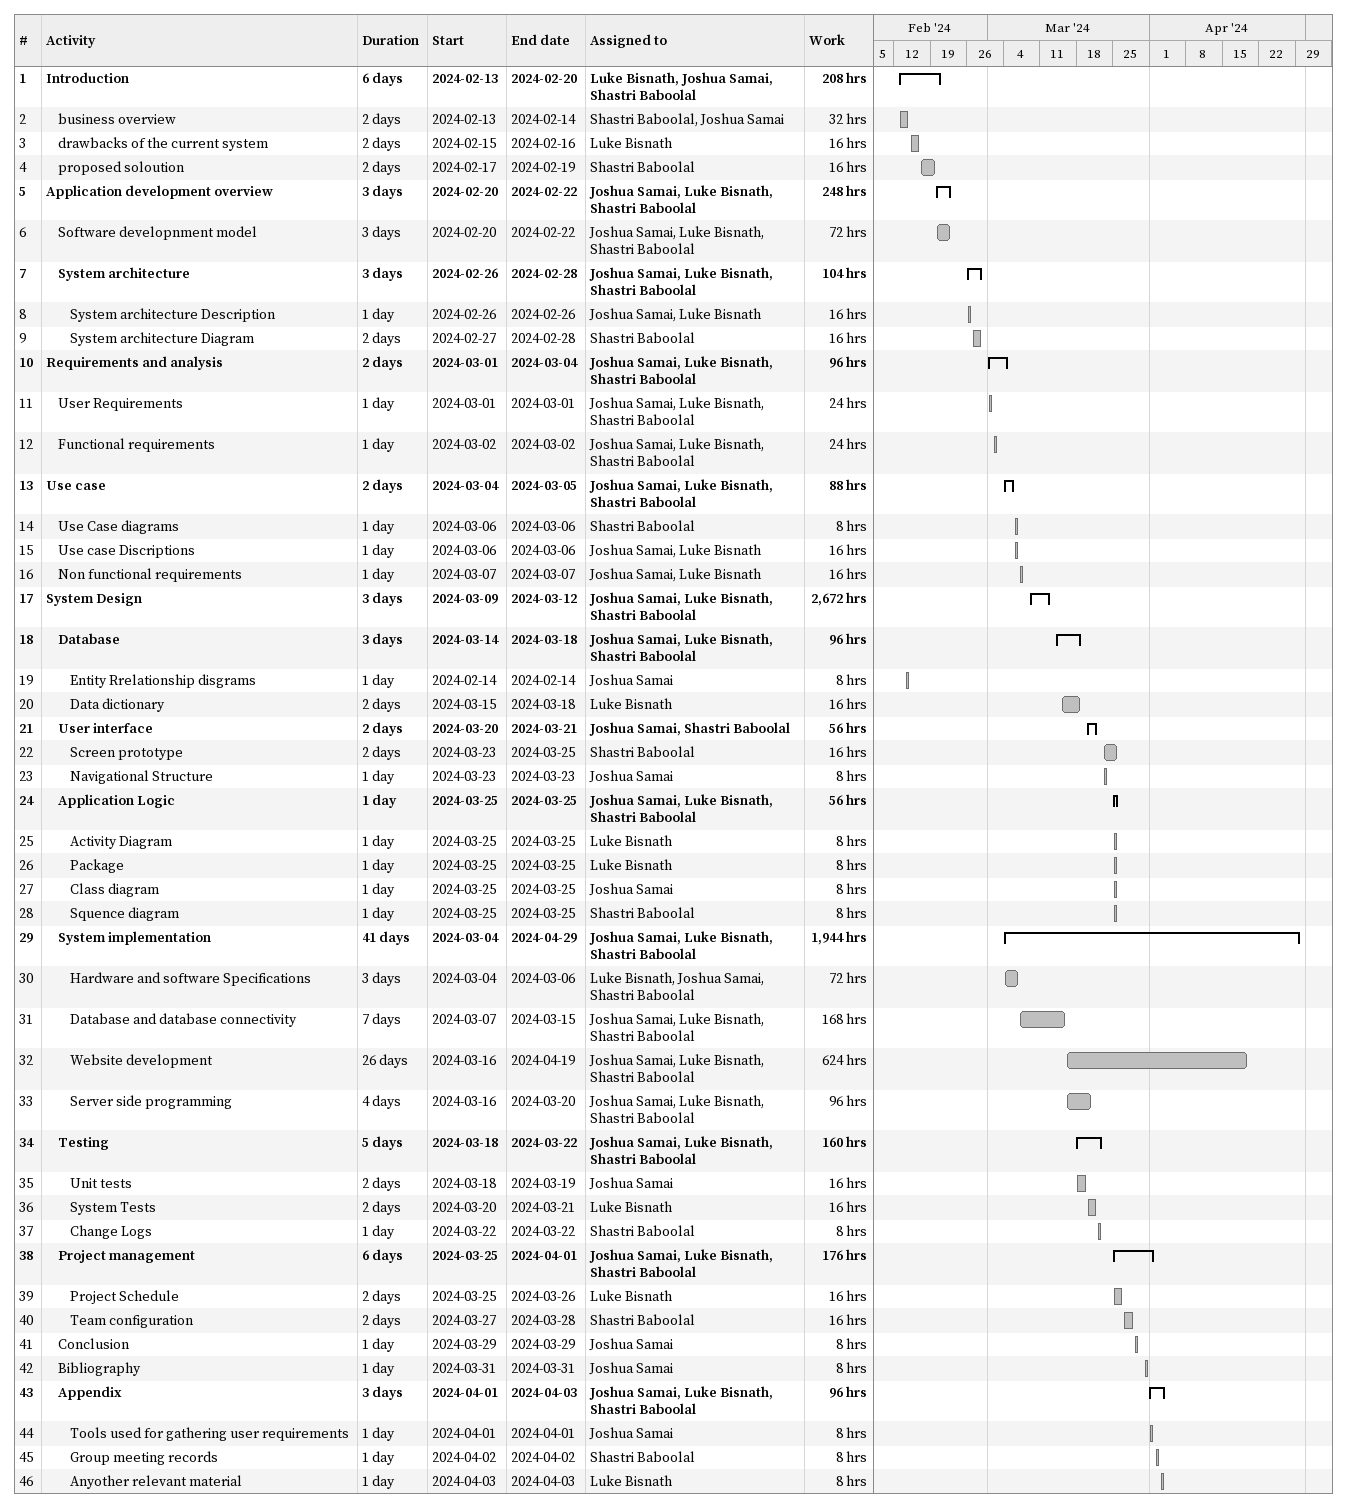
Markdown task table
| ID | Level | Task | Duration | Start | Finish | Resources | Work (h) |
|---|---|---|---|---|---|---|---|
| 1 | 1 | **Introduction** | 6d | 2024-02-13 | 2024-02-20 | Luke Bisnath, Joshua Samai, Shastri Baboolal | 208 |
| 2 | 2 | business overview | 2d | 2024-02-13 | 2024-02-14 | Shastri Baboolal, Joshua Samai | 32 |
| 3 | 2 | drawbacks of the current system | 2d | 2024-02-15 | 2024-02-16 | Luke Bisnath | 16 |
| 4 | 2 | proposed soloution | 2d | 2024-02-17 | 2024-02-19 | Shastri Baboolal | 16 |
| 5 | 1 | **Application development overview** | 3d | 2024-02-20 | 2024-02-22 | Joshua Samai, Luke Bisnath, Shastri Baboolal | 248 |
| 6 | 2 | Software developnment model | 3d | 2024-02-20 | 2024-02-22 | Joshua Samai, Luke Bisnath, Shastri Baboolal | 72 |
| 7 | 2 | **System architecture** | 3d | 2024-02-26 | 2024-02-28 | Joshua Samai, Luke Bisnath, Shastri Baboolal | 104 |
| 8 | 3 | System architecture Description | 1d | 2024-02-26 | 2024-02-26 | Joshua Samai, Luke Bisnath | 16 |
| 9 | 3 | System architecture Diagram | 2d | 2024-02-27 | 2024-02-28 | Shastri Baboolal | 16 |
| 10 | 1 | **Requirements and analysis** | 2d | 2024-03-01 | 2024-03-04 | Joshua Samai, Luke Bisnath, Shastri Baboolal | 96 |
| 11 | 2 | User Requirements | 1d | 2024-03-01 | 2024-03-01 | Joshua Samai, Luke Bisnath, Shastri Baboolal | 24 |
| 12 | 2 | Functional requirements | 1d | 2024-03-02 | 2024-03-02 | Joshua Samai, Luke Bisnath, Shastri Baboolal | 24 |
| 13 | 1 | **Use case** | 2d | 2024-03-04 | 2024-03-05 | Joshua Samai, Luke Bisnath, Shastri Baboolal | 88 |
| 14 | 2 | Use Case diagrams | 1d | 2024-03-06 | 2024-03-06 | Shastri Baboolal | 8 |
| 15 | 2 | Use case Discriptions | 1d | 2024-03-06 | 2024-03-06 | Joshua Samai, Luke Bisnath | 16 |
| 16 | 2 | Non functional requirements | 1d | 2024-03-07 | 2024-03-07 | Joshua Samai, Luke Bisnath | 16 |
| 17 | 1 | **System Design** | 3d | 2024-03-09 | 2024-03-12 | Joshua Samai, Luke Bisnath, Shastri Baboolal | 2672 |
| 18 | 2 | **Database** | 3d | 2024-03-14 | 2024-03-18 | Joshua Samai, Luke Bisnath, Shastri Baboolal | 96 |
| 19 | 3 | Entity Rrelationship disgrams | 1d | 2024-02-14 | 2024-02-14 | Joshua Samai | 8 |
| 20 | 3 | Data dictionary | 2d | 2024-03-15 | 2024-03-18 | Luke Bisnath | 16 |
| 21 | 2 | **User interface** | 2d | 2024-03-20 | 2024-03-21 | Joshua Samai, Shastri Baboolal | 56 |
| 22 | 3 | Screen prototype | 2d | 2024-03-23 | 2024-03-25 | Shastri Baboolal | 16 |
| 23 | 3 | Navigational Structure | 1d | 2024-03-23 | 2024-03-23 | Joshua Samai | 8 |
| 24 | 2 | **Application Logic** | 1d | 2024-03-25 | 2024-03-25 | Joshua Samai, Luke Bisnath, Shastri Baboolal | 56 |
| 25 | 3 | Activity Diagram | 1d | 2024-03-25 | 2024-03-25 | Luke Bisnath | 8 |
| 26 | 3 | Package | 1d | 2024-03-25 | 2024-03-25 | Luke Bisnath | 8 |
| 27 | 3 | Class diagram | 1d | 2024-03-25 | 2024-03-25 | Joshua Samai | 8 |
| 28 | 3 | Squence diagram | 1d | 2024-03-25 | 2024-03-25 | Shastri Baboolal | 8 |
| 29 | 2 | **System implementation** | 41d | 2024-03-04 | 2024-04-29 | Joshua Samai, Luke Bisnath, Shastri Baboolal | 1944 |
| 30 | 3 | Hardware and software Specifications | 3d | 2024-03-04 | 2024-03-06 | Luke Bisnath, Joshua Samai, Shastri Baboolal | 72 |
| 31 | 3 | Database and database connectivity | 7d | 2024-03-07 | 2024-03-15 | Joshua Samai, Luke Bisnath, Shastri Baboolal | 168 |
| 32 | 3 | Website development | 26d | 2024-03-16 | 2024-04-19 | Joshua Samai, Luke Bisnath, Shastri Baboolal | 624 |
| 33 | 3 | Server side programming | 4d | 2024-03-16 | 2024-03-20 | Joshua Samai, Luke Bisnath, Shastri Baboolal | 96 |
| 34 | 2 | **Testing** | 5d | 2024-03-18 | 2024-03-22 | Joshua Samai, Luke Bisnath, Shastri Baboolal | 160 |
| 35 | 3 | Unit tests | 2d | 2024-03-18 | 2024-03-19 | Joshua Samai | 16 |
| 36 | 3 | System Tests | 2d | 2024-03-20 | 2024-03-21 | Luke Bisnath | 16 |
| 37 | 3 | Change Logs | 1d | 2024-03-22 | 2024-03-22 | Shastri Baboolal | 8 |
| 38 | 2 | **Project management** | 6d | 2024-03-25 | 2024-04-01 | Joshua Samai, Luke Bisnath, Shastri Baboolal | 176 |
| 39 | 3 | Project Schedule | 2d | 2024-03-25 | 2024-03-26 | Luke Bisnath | 16 |
| 40 | 3 | Team configuration | 2d | 2024-03-27 | 2024-03-28 | Shastri Baboolal | 16 |
| 41 | 2 | Conclusion | 1d | 2024-03-29 | 2024-03-29 | Joshua Samai | 8 |
| 42 | 2 | Bibliography | 1d | 2024-03-31 | 2024-03-31 | Joshua Samai | 8 |
| 43 | 2 | **Appendix** | 3d | 2024-04-01 | 2024-04-03 | Joshua Samai, Luke Bisnath, Shastri Baboolal | 96 |
| 44 | 3 | Tools used for gathering user requirements | 1d | 2024-04-01 | 2024-04-01 | Joshua Samai | 8 |
| 45 | 3 | Group meeting records | 1d | 2024-04-02 | 2024-04-02 | Shastri Baboolal | 8 |
| 46 | 3 | Anyother relevant material | 1d | 2024-04-03 | 2024-04-03 | Luke Bisnath | 8 |
